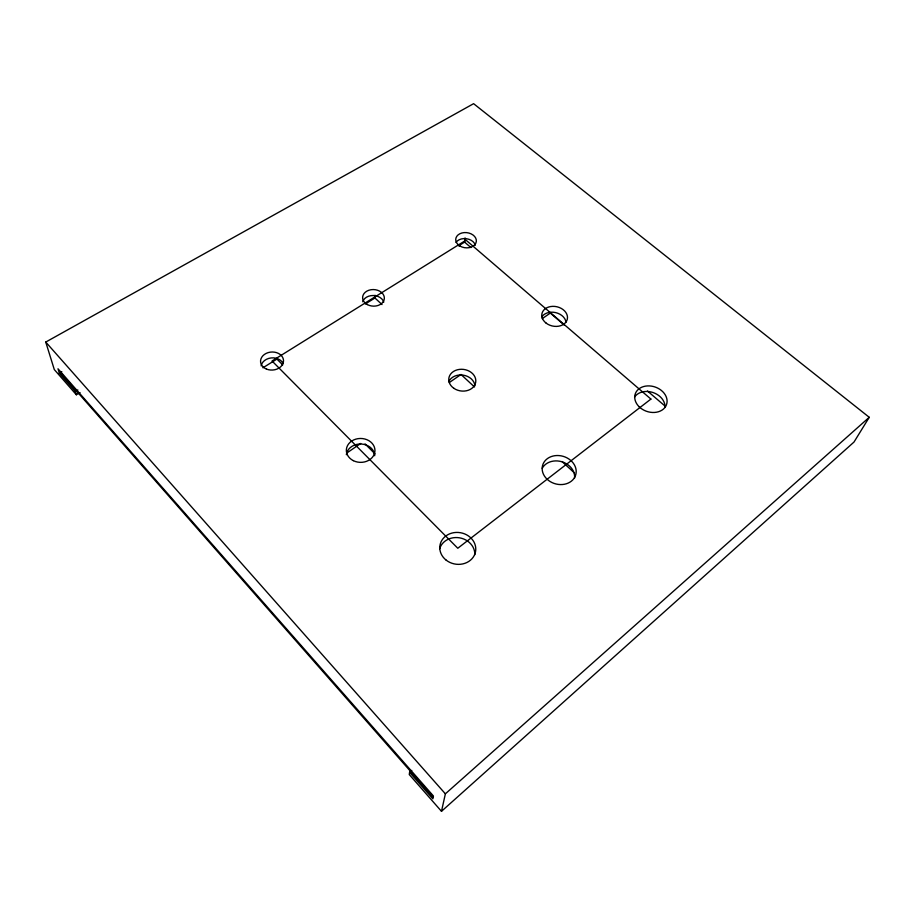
<?xml version="1.0" encoding="UTF-8"?>
<svg xmlns="http://www.w3.org/2000/svg" width="915" height="915" viewBox="0 0 915 915"><rect width="100%" height="100%" fill="white"/><g stroke="black" fill="none" stroke-linecap="round" stroke-linejoin="round"><path stroke-width="1.37" d="M382.035 304.569L374.933 297.993L375.036 295.236M458.552 245.872L464.591 242.109L465.106 237.923M411.761 770.441L409.588 772.317L409.268 774.559L441.488 811.319L854.015 442.037L869.25 417.297L473.604 103.681L45.75 342.061L54.294 369.569L76.357 394.754L80.051 392.581M441.488 811.319L445.376 793.831L869.25 417.297M346.728 453.074L360.716 443.466M449.242 382.584L461.011 374.487L474.508 386.976M542.195 318.66L550.315 313.079L564.246 325.065M262.914 367.807L276.925 359.08L282.735 364.913M365.302 303.997L374.933 297.993M76.357 394.754L75.396 391.448L77.855 390.007M75.396 391.448L59.338 373.16L61.82 371.742M647.443 390.979L665.468 406.432M464.591 242.109L470.951 247.576M562.027 461.503L574.529 473.032M365.051 443.878L375.081 453.932M45.75 342.061L445.376 793.831M60.939 373.297L432.978 796.919M409.588 772.317L432.864 798.841L433.435 796.016L58 368.791L59.338 373.16M541.806 316.865A12.902 9.859 12.1 0 1 555.474 312.564A12.902 9.859 12.1 0 1 566.03 322.183M362.729 301.756A10.808 8.269 2.8 0 1 373.228 295.511A10.808 8.269 2.8 0 1 383.785 302.133M261.141 365.863A11.426 9.001 -3.3 0 1 271.069 357.937A11.426 9.001 -3.3 0 1 283.044 363.301M346.35 454.686A14.217 11.906 0.8 0 1 361.059 444.015A14.217 11.906 0.8 0 1 374.704 455.739M448.899 381.441A13.496 10.843 7.9 0 1 463.447 375.196A13.496 10.843 7.9 0 1 474.919 385.787M439.657 548.726A17.934 15.841 10 0 1 459.582 537.837A17.934 15.841 10 0 1 474.805 554.719M542.218 468.308A17.122 14.251 16.1 0 1 561.936 461.778A17.122 14.251 16.1 0 1 574.563 478.122M634.575 397.064A16.413 12.844 18.7 0 1 653.024 392.535A16.413 12.844 18.7 0 1 665.011 407.301M455.99 242.452A10.305 7.583 7.2 0 1 466.444 238.712A10.305 7.583 7.2 0 1 475.331 245.174M650.908 399.077L457.786 548.257L272.041 360.99L466.044 240.176L650.908 399.077M546.129 323.121A12.982 9.882 12 0 0 567.243 319.449A12.982 9.882 12 0 0 550.51 306.571A12.982 9.882 12 0 0 546.129 323.121M367.315 304.558A10.877 8.292 2.9 0 0 384.323 298.736A10.877 8.292 2.9 0 0 368.825 290.261A10.877 8.292 2.9 0 0 367.315 304.558M266.437 369.054A11.495 9.036 -3.2 0 0 283.513 360.659A11.495 9.036 -3.2 0 0 266.139 353.407A11.495 9.036 -3.2 0 0 266.437 369.054M353.339 460.657A14.308 11.952 0.9 0 0 374.956 450.638A14.308 11.952 0.9 0 0 353.659 439.955A14.308 11.952 0.9 0 0 353.339 460.657M453.954 388.372A13.576 10.866 7.9 0 0 475.686 382.367A13.576 10.866 7.9 0 0 457.214 369.832A13.576 10.866 7.9 0 0 453.954 388.372M446.143 560.129A18.06 15.91 9.9 0 0 475.491 551.905A18.06 15.91 9.9 0 0 451.69 533.136A18.06 15.91 9.9 0 0 446.143 560.129M546.998 479.128A17.236 14.297 16 0 0 575.569 475.343A17.236 14.297 16 0 0 554.959 455.681A17.236 14.297 16 0 0 546.998 479.128M639.025 406.649A16.516 12.879 18.6 0 0 666.372 404.979A16.516 12.879 18.6 0 0 647.328 385.924A16.516 12.879 18.6 0 0 639.025 406.649M459.948 246.021A10.362 7.606 7.2 0 0 476.303 241.617A10.362 7.606 7.2 0 0 461.858 232.993A10.362 7.606 7.2 0 0 459.948 246.021"/></g></svg>
